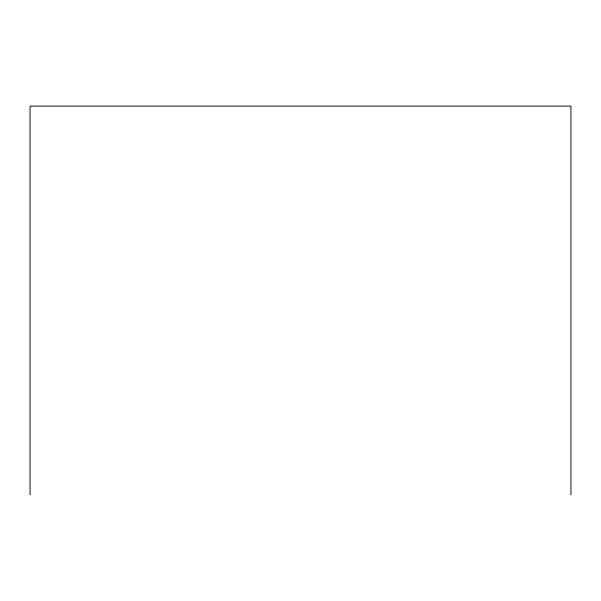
<?xml version="1.0" encoding="UTF-8"?>
<svg xmlns="http://www.w3.org/2000/svg" width="601" height="601" viewBox="0 0 601 601"><rect width="100%" height="100%" fill="white"/><g stroke="black" fill="none" stroke-linecap="round" stroke-linejoin="round"><path stroke-width="0.9" d="M570.95 494.886L570.95 106.114L30.05 106.114L30.05 494.886"/></g></svg>
